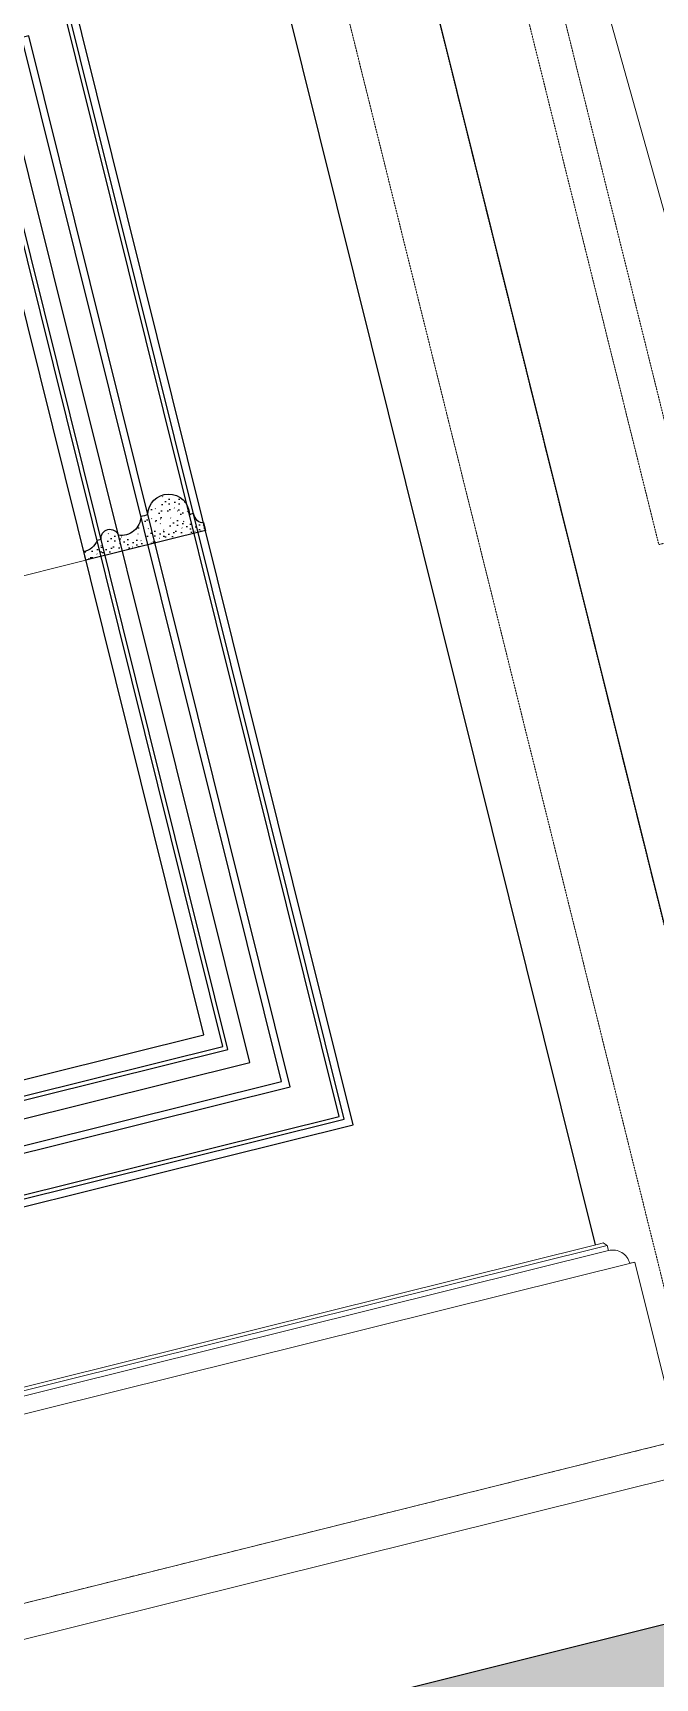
# Model space of a CAD drawing. Header units: inches. Extents: x 122939 to 389145, y 29603 to 574065.
# Drawn here: x 378348 to 378704, y 515290 to 516230 of the extents above; entities that cross this region are included whole.
import ezdxf

# ---------------------------------------------------------------- set-up
doc = ezdxf.new("R2010")
doc.units = ezdxf.units.IN
doc.header["$MEASUREMENT"] = 0
doc.linetypes.add('DASHED', pattern=[0.75, 0.5, -0.25])
doc.linetypes.add('HIDDEN', pattern=[0.375, 0.25, -0.125])
for name, color, linetype, lineweight in [('A-FLOR-TIL1', 6, 'Continuous', 18), ('Fabric', 253, 'Continuous', 0), ('GRC', 41, 'Continuous', 0), ('Marble', 6, 'Continuous', 0)]:
    doc.layers.add(name, color=color, linetype=linetype, lineweight=lineweight)
for name, color, linetype in [('A-Hidden', 8, 'HIDDEN'), ('A-WALL', 7, 'Continuous'), ('Calliper_wall hatch_CHB', 8, 'Continuous'), ('gypsum', 31, 'Continuous')]:
    doc.layers.add(name, color=color, linetype=linetype)

# ---------------------------------------------------------------- blocks, each defined once
blk = doc.blocks.new('win1')
at = {"color": 252, "linetype": 'HIDDEN', "ltscale": 0.5, "elevation": 0}
for points in [[(0, 2848.83), (1150, 2848.83), (1150, -101.17), (0, -101.17)], [(99.59, 2298.59), (1050.41, 2298.59), (1050.41, 398.59), (99.59, 398.59)], [(119.84, 2278.34), (1030.16, 2278.34), (1030.16, 418.83), (119.84, 418.83)]]:
    blk.add_lwpolyline(points, close=True, dxfattribs=at)
blk.add_lwpolyline([(50, 2798.83), (1100, 2798.83), (1100, -101.17), (50, -101.17), (50, 2798.83), (1100, 2798.83), (1100, -101.17)], dxfattribs=at)
blk = doc.blocks.new('M1')
at = {"layer": 'gypsum', "linetype": 'Continuous'}
h = blk.add_hatch(dxfattribs=at)
h.set_pattern_fill('GYPSUM', color=251, scale=36.842105, style=0, pattern_type=2)
h.set_pattern_definition([(360, (273234.79, 528507.015), (2e-15, 36.8421), [0, -36.8421]), (360, (273234.527, 528503.77), (2e-15, 36.8421), [0, -36.8421]), (360, (273237.11, 528504.44), (2e-15, 36.8421), [0, -36.8421]), (315, (273237.37, 528509.747), (36.8421, -9e-15), [0.2358, -51.8668]), (360, (273235.53, 528509.4), (2e-15, 36.8421), [0, -36.8421]), (360, (273235.53, 528509.4), (2e-15, 36.8421), [0, -36.8421]), (315, (273242.219, 528506.049), (36.8421, -9e-15), [0.2358, -51.8668]), (360, (273242.8, 528506.687), (2e-15, 36.8421), [0, -36.8421]), (360, (273242.8, 528506.687), (2e-15, 36.8421), [0, -36.8421]), (360, (273239.94, 528504.064), (2e-15, 36.8421), [0, -36.8421]), (315, (273244.39, 528504.474), (36.8421, -9e-15), [0.2358, -51.8668]), (315, (273244.39, 528504.474), (36.8421, -9e-15), [0.2358, -51.8668]), (315, (273242.807, 528509.432), (36.8421, -9e-15), [0.2358, -51.8668]), (315, (273242.807, 528509.432), (36.8421, -9e-15), [0.2358, -51.8668]), (360, (273243.383, 528510.347), (2e-15, 36.8421), [0, -36.8421]), (360, (273240.827, 528510.954), (2e-15, 36.8421), [0, -36.8421]), (360, (273246.932, 528510.374), (2e-15, 36.8421), [0, -36.8421]), (360, (273244.505, 528511.947), (2e-15, 36.8421), [0, -36.8421]), (360, (273234.93, 528514.797), (2e-15, 36.8421), [0, -36.8421]), (315, (273239.017, 528516.243), (36.8421, -9e-15), [0.2358, -51.8668]), (315, (273239.017, 528516.243), (36.8421, -9e-15), [0.2358, -51.8668]), (360, (273236.827, 528519.467), (2e-15, 36.8421), [0, -36.8421]), (360, (273236.09, 528517.082), (2e-15, 36.8421), [0, -36.8421]), (360, (273235.245, 528524.425), (2e-15, 36.8421), [0, -36.8421]), (360, (273234.507, 528522.04), (2e-15, 36.8421), [0, -36.8421]), (315, (273239.005, 528526.003), (36.8421, -9e-15), [0.2358, -51.8668]), (315, (273239.005, 528526.003), (36.8421, -9e-15), [0.2358, -51.8668]), (360, (273243.625, 528515.488), (2e-15, 36.8421), [0, -36.8421]), (315, (273244.105, 528519.5), (36.8421, -9e-15), [0.2358, -51.8668]), (360, (273244.096, 528516.754), (2e-15, 36.8421), [0, -36.8421]), (360, (273244.096, 528516.754), (2e-15, 36.8421), [0, -36.8421]), (315, (273242.523, 528524.457), (36.8421, -9e-15), [0.2358, -51.8668]), (315, (273241.934, 528521.074), (36.8421, -9e-15), [0.2358, -51.8668]), (315, (273241.934, 528521.074), (36.8421, -9e-15), [0.2358, -51.8668]), (315, (273241.934, 528521.074), (36.8421, -9e-15), [0.2358, -51.8668]), (315, (273235.012, 528526.818), (36.8421, -9e-15), [0.2358, -51.8668]), (315, (273235.012, 528526.818), (36.8421, -9e-15), [0.2358, -51.8668]), (360, (273236.565, 528531.054), (2e-15, 36.8421), [0, -36.8421]), (360, (273236.143, 528538.297), (2e-15, 36.8421), [0, -36.8421]), (360, (273235.88, 528535.053), (2e-15, 36.8421), [0, -36.8421]), (360, (273238.463, 528535.724), (2e-15, 36.8421), [0, -36.8421]), (360, (273237.725, 528533.34), (2e-15, 36.8421), [0, -36.8421]), (315, (273240.653, 528532.5), (36.8421, -9e-15), [0.2358, -51.8668]), (360, (273242.463, 528527.21), (2e-15, 36.8421), [0, -36.8421]), (360, (273242.463, 528527.21), (2e-15, 36.8421), [0, -36.8421]), (360, (273245.26, 528531.744), (2e-15, 36.8421), [0, -36.8421]), (360, (273245.02, 528526.604), (2e-15, 36.8421), [0, -36.8421]), (360, (273246.14, 528528.203), (2e-15, 36.8421), [0, -36.8421]), (315, (273243.57, 528537.33), (36.8421, -9e-15), [0.2358, -51.8668]), (315, (273243.57, 528537.33), (36.8421, -9e-15), [0.2358, -51.8668]), (315, (273245.74, 528535.755), (36.8421, -9e-15), [0.2358, -51.8668]), (360, (273244.15, 528537.97), (2e-15, 36.8421), [0, -36.8421]), (360, (273245.732, 528533.01), (2e-15, 36.8421), [0, -36.8421]), (360, (273245.732, 528533.01), (2e-15, 36.8421), [0, -36.8421]), (315, (273250.58, 528503.512), (36.8421, -9e-15), [0.2358, -51.8668]), (360, (273252.315, 528503.59), (2e-15, 36.8421), [0, -36.8421]), (360, (273250.403, 528505.074), (2e-15, 36.8421), [0, -36.8421]), (360, (273250.403, 528505.074), (2e-15, 36.8421), [0, -36.8421]), (360, (273249.67, 528506.44), (2e-15, 36.8421), [0, -36.8421]), (360, (273255.97, 528506.47), (2e-15, 36.8421), [0, -36.8421]), (360, (273252.787, 528504.855), (2e-15, 36.8421), [0, -36.8421]), (360, (273253.86, 528506.66), (2e-15, 36.8421), [0, -36.8421]), (315, (273248.997, 528508.316), (36.8421, -9e-15), [0.2358, -51.8668]), (315, (273248.997, 528508.316), (36.8421, -9e-15), [0.2358, -51.8668]), (360, (273248.917, 528513.175), (2e-15, 36.8421), [0, -36.8421]), (315, (273253.693, 528508.798), (36.8421, -9e-15), [0.2358, -51.8668]), (360, (273254.39, 528511.43), (2e-15, 36.8421), [0, -36.8421]), (360, (273256.972, 528512.1), (2e-15, 36.8421), [0, -36.8421]), (360, (273256.235, 528509.715), (2e-15, 36.8421), [0, -36.8421]), (360, (273256.235, 528509.715), (2e-15, 36.8421), [0, -36.8421]), (360, (273253.26, 528512.057), (2e-15, 36.8421), [0, -36.8421]), (315, (273260.745, 528503.918), (36.8421, -9e-15), [0.2358, -51.8668]), (315, (273260.745, 528503.918), (36.8421, -9e-15), [0.2358, -51.8668]), (360, (273257.817, 528504.757), (2e-15, 36.8421), [0, -36.8421]), (360, (273265.352, 528503.162), (2e-15, 36.8421), [0, -36.8421]), (315, (273260.16, 528513.538), (36.8421, -9e-15), [0.2358, -51.8668]), (360, (273258.555, 528507.14), (2e-15, 36.8421), [0, -36.8421]), (360, (273258.555, 528507.14), (2e-15, 36.8421), [0, -36.8421]), (315, (273264.25, 528512.132), (36.8421, -9e-15), [0.2358, -51.8668]), (315, (273263.662, 528508.748), (36.8421, -9e-15), [0.2358, -51.8668]), (360, (273264.24, 528509.387), (2e-15, 36.8421), [0, -36.8421]), (360, (273264.24, 528509.387), (2e-15, 36.8421), [0, -36.8421]), (360, (273264.24, 528509.387), (2e-15, 36.8421), [0, -36.8421]), (315, (273265.833, 528507.173), (36.8421, -9e-15), [0.2358, -51.8668]), (315, (273265.833, 528507.173), (36.8421, -9e-15), [0.2358, -51.8668]), (360, (273265.824, 528504.43), (2e-15, 36.8421), [0, -36.8421]), (315, (273270.44, 528511.016), (36.8421, -9e-15), [0.2358, -51.8668]), (315, (273270.44, 528511.016), (36.8421, -9e-15), [0.2358, -51.8668]), (360, (273271.113, 528509.14), (2e-15, 36.8421), [0, -36.8421]), (315, (273250.35, 528539.598), (36.8421, -9e-15), [0.2358, -51.8668]), (315, (273250.35, 528539.598), (36.8421, -9e-15), [0.2358, -51.8668]), (315, (273250.296, 528518.383), (36.8421, -9e-15), [0.2358, -51.8668]), (360, (273252.573, 528516.056), (2e-15, 36.8421), [0, -36.8421]), (360, (273249.39, 528514.44), (2e-15, 36.8421), [0, -36.8421]), (360, (273249.39, 528514.44), (2e-15, 36.8421), [0, -36.8421]), (315, (273256.168, 528514.352), (36.8421, -9e-15), [0.2358, -51.8668]), (315, (273256.168, 528514.352), (36.8421, -9e-15), [0.2358, -51.8668]), (360, (273253.38, 528519.706), (2e-15, 36.8421), [0, -36.8421]), (360, (273254.42, 528514.342), (2e-15, 36.8421), [0, -36.8421]), (315, (273248.713, 528523.341), (36.8421, -9e-15), [0.2358, -51.8668]), (360, (273250.12, 528520.1), (2e-15, 36.8421), [0, -36.8421]), (360, (273249.385, 528521.467), (2e-15, 36.8421), [0, -36.8421]), (360, (273249.385, 528521.467), (2e-15, 36.8421), [0, -36.8421]), (315, (273254.757, 528524.914), (36.8421, -9e-15), [0.2358, -51.8668]), (360, (273253.85, 528520.972), (2e-15, 36.8421), [0, -36.8421]), (360, (273253.575, 528521.685), (2e-15, 36.8421), [0, -36.8421]), (360, (273253.575, 528521.685), (2e-15, 36.8421), [0, -36.8421]), (360, (273257.72, 528518.59), (2e-15, 36.8421), [0, -36.8421]), (315, (273261.81, 528520.034), (36.8421, -9e-15), [0.2358, -51.8668]), (360, (273263.62, 528514.745), (2e-15, 36.8421), [0, -36.8421]), (360, (273263.62, 528514.745), (2e-15, 36.8421), [0, -36.8421]), (360, (273258.88, 528520.873), (2e-15, 36.8421), [0, -36.8421]), (360, (273257.3, 528525.83), (2e-15, 36.8421), [0, -36.8421]), (360, (273257.035, 528522.588), (2e-15, 36.8421), [0, -36.8421]), (360, (273259.62, 528523.258), (2e-15, 36.8421), [0, -36.8421]), (315, (273264.726, 528524.865), (36.8421, -9e-15), [0.2358, -51.8668]), (360, (273265.306, 528525.503), (2e-15, 36.8421), [0, -36.8421]), (360, (273265.306, 528525.503), (2e-15, 36.8421), [0, -36.8421]), (360, (273248.568, 528526.63), (2e-15, 36.8421), [0, -36.8421]), (360, (273251.025, 528530.698), (2e-15, 36.8421), [0, -36.8421]), (360, (273250.553, 528529.43), (2e-15, 36.8421), [0, -36.8421]), (360, (273255.452, 528527.546), (2e-15, 36.8421), [0, -36.8421]), (360, (273254.895, 528528.314), (2e-15, 36.8421), [0, -36.8421]), (360, (273254.21, 528532.313), (2e-15, 36.8421), [0, -36.8421]), (360, (273256.055, 528530.6), (2e-15, 36.8421), [0, -36.8421]), (315, (273251.93, 528534.64), (36.8421, -9e-15), [0.2358, -51.8668]), (360, (273251.755, 528536.356), (2e-15, 36.8421), [0, -36.8421]), (360, (273251.755, 528536.356), (2e-15, 36.8421), [0, -36.8421]), (360, (273251.02, 528537.723), (2e-15, 36.8421), [0, -36.8421]), (360, (273256.55, 528534.96), (2e-15, 36.8421), [0, -36.8421]), (360, (273256.08, 528533.695), (2e-15, 36.8421), [0, -36.8421]), (360, (273255.21, 528537.942), (2e-15, 36.8421), [0, -36.8421]), (315, (273258.87, 528528.342), (36.8421, -9e-15), [0.2358, -51.8668]), (360, (273258.036, 528528.216), (2e-15, 36.8421), [0, -36.8421]), (360, (273260.42, 528532.578), (2e-15, 36.8421), [0, -36.8421]), (360, (273260.42, 528532.578), (2e-15, 36.8421), [0, -36.8421]), (315, (273265.315, 528528.248), (36.8421, -9e-15), [0.2358, -51.8668]), (315, (273262.862, 528527.527), (36.8421, -9e-15), [0.2358, -51.8668]), (315, (273262.862, 528527.527), (36.8421, -9e-15), [0.2358, -51.8668]), (315, (273262.862, 528527.527), (36.8421, -9e-15), [0.2358, -51.8668]), (315, (273257.458, 528538.904), (36.8421, -9e-15), [0.2358, -51.8668]), (360, (273259.735, 528536.577), (2e-15, 36.8421), [0, -36.8421]), (360, (273259.735, 528536.577), (2e-15, 36.8421), [0, -36.8421]), (315, (273264.51, 528534.024), (36.8421, -9e-15), [0.2358, -51.8668]), (315, (273264.51, 528534.024), (36.8421, -9e-15), [0.2358, -51.8668]), (360, (273262.32, 528537.247), (2e-15, 36.8421), [0, -36.8421]), (360, (273261.582, 528534.863), (2e-15, 36.8421), [0, -36.8421]), (360, (273269.723, 528514.165), (2e-15, 36.8421), [0, -36.8421]), (360, (273266.416, 528519.28), (2e-15, 36.8421), [0, -36.8421]), (360, (273266.175, 528514.138), (2e-15, 36.8421), [0, -36.8421]), (360, (273267.296, 528515.738), (2e-15, 36.8421), [0, -36.8421]), (315, (273266.897, 528523.29), (36.8421, -9e-15), [0.2358, -51.8668]), (360, (273266.888, 528520.545), (2e-15, 36.8421), [0, -36.8421]), (360, (273266.888, 528520.545), (2e-15, 36.8421), [0, -36.8421]), (360, (273268.875, 528528.128), (2e-15, 36.8421), [0, -36.8421]), (360, (273266.32, 528528.734), (2e-15, 36.8421), [0, -36.8421]), (360, (273269.997, 528529.727), (2e-15, 36.8421), [0, -36.8421]), (315, (273269.598, 528537.28), (36.8421, -9e-15), [0.2358, -51.8668]), (315, (273267.427, 528538.854), (36.8421, -9e-15), [0.2358, -51.8668]), (360, (273269.59, 528534.534), (2e-15, 36.8421), [0, -36.8421]), (360, (273269.117, 528533.27), (2e-15, 36.8421), [0, -36.8421]), (360, (273269.117, 528533.27), (2e-15, 36.8421), [0, -36.8421]), (360, (273269.117, 528533.27), (2e-15, 36.8421), [0, -36.8421]), (360, (273260, 528539.82), (2e-15, 36.8421), [0, -36.8421]), (360, (273268.006, 528539.493), (2e-15, 36.8421), [0, -36.8421])])
edge = h.paths.add_edge_path()
edge.add_arc((272491.1, 527822.19), 11.88, 283.94609, 462.71632)
edge.add_line((272488.49, 527833.78), (272488.49, 527836.1))
edge.add_ellipse((272488.49, 527840.44), major_axis=(-6.53, 0), ratio=0.663806, start_angle=0, end_angle=90, ccw=False)
edge.add_line((272481.96, 527840.44), (272477.37, 527840.44))
edge.add_line((272477.37, 527840.44), (272477.37, 527769.98))
edge.add_line((272477.37, 527769.98), (272482.47, 527769.98))
edge.add_arc((272492.17, 527770.83), 9.73, 123.92059, 185.05545, ccw=False)
edge.add_line((272486.74, 527778.91), (272486.74, 527781.29))
edge.add_arc((272486.19, 527786.41), 5.15, 276.04421, 443.95579)
edge.add_arc((272497.07, 527795.81), 11.18, 106.11588, 202.45478, ccw=False)
edge.add_spline(control_points=[(272493.97, 527806.55), (272493.97, 527807.92), (272493.97, 527809.29), (272493.97, 527810.66)], knot_values=[0, 0, 0, 0, 0.167192, 0.167192, 0.167192, 0.167192], degree=3, periodic=0)
for p, q in [((272477.37, 527840.44), (272477.37, 527769.98)), ((272481.96, 527840.44), (272477.37, 527840.44)), ((272488.49, 527836.1), (272488.49, 527833.78)), ((272486.74, 527781.29), (272486.74, 527778.91)), ((272477.37, 527769.98), (272482.47, 527769.98))]:
    blk.add_line(p, q, dxfattribs=at)
for centre, radius, start, end in [((272491.1, 527822.19), 11.88, 283.94609, 102.71633), ((272497.07, 527795.81), 11.18, 106.11588, 202.45478), ((272486.19, 527786.41), 5.15, 276.04421, 83.95579), ((272492.17, 527770.83), 9.73, 123.92059, 185.05545)]:
    blk.add_arc(centre, radius, start, end, dxfattribs=at)
blk.add_ellipse((272488.49, 527840.44), major_axis=(-6.53, 0), ratio=0.663806, start_param=0, end_param=1.570796, dxfattribs=at)
blk.add_spline([(272493.97, 527810.66), (272493.97, 527806.55)], degree=3, dxfattribs=at)
blk = doc.blocks.new('curtain')
at = {"layer": 'Fabric', "lineweight": 0, "elevation": 0}
blk.add_lwpolyline([(1282.8, 74.31), (1312.16, 1056.93)], dxfattribs=at)

msp = doc.modelspace()

# ---------------------------------------------------------------- hatches: boundary and pattern name
at = {"layer": 'Calliper_wall hatch_CHB', "ltscale": 300}
h = msp.add_hatch(dxfattribs=at)
h.set_pattern_fill('AR-CONC', color=256, scale=10, style=0)
h.set_pattern_definition([(63.971423, (252245.07, 457562.75), (71.11917, 11.227812), [7.5, -82.5]), (8.971423, (252245.07, 457562.75), (-31.625426, 69.643965), [6, -66]), (114.42287, (252251, 457563.69), (39.493744, 80.871776), [6.37402, -70.11421]), (60.15562, (252240.24, 457582.16), (107.5631, 9.704993), [11.25, -123.75]), (110.60706, (252249.21, 457582.97), (67.1822, 117.09634), [9.561034, -105.17138]), (5.15559, (252240.24, 457582.16), (67.1822, 117.09634), [9, -99]), (34.971423, (252251.155, 457579.72), (67.645578, -24.659192), [7.5, -82.5]), (339.971423, (252251.155, 457579.72), (6.103844, 76.244295), [6, -66]), (85.42287, (252256.79, 457577.67), (73.74942, 51.585102), [6.37402, -70.11421]), (51.471423, (252245.073, 457562.752), (-6.857308, 32.598146), [0, -65.2, 0, -67, 0, -66.25]), (21.471423, (252245.073, 457562.752), (16.006101, 44.62585), [0, -38.2, 0, -63.7, 0, -25.25]), (341.471423, (252223.433, 457557.368), (52.3475577, 10.6997366), [0, -25, 0, -78, 0, -103.5]), (331.471423, (252213.73, 457554.953), (54.17642, 23.794676), [0, -32.5, 0, -51.8, 0, -73.5])])
h.paths.add_polyline_path([(377547.511, 514773.888), (377487.151, 515016.492), (383006.953, 516389.81), (383067.312, 516147.205)])

# ---------------------------------------------------------------- linework, layer by layer
at = {"layer": 'A-FLOR-TIL1'}
for p, q in [((382982.809, 516486.851, 0), (377781.324, 515192.731, 0)), ((382987.638, 516467.443, 0), (377786.153, 515173.322, 0))]:
    msp.add_line(p, q, dxfattribs=at)
at = {"layer": 'A-Hidden', "linetype": 'DASHED', "lineweight": 0, "ltscale": 10}
msp.add_line((376727.15, 514930.454, 0), (384641.132, 516899.439, 0), dxfattribs=at)
at = {"layer": 'A-WALL'}
msp.add_line((377487.151, 515016.492, 0), (383006.953, 516389.81, 0.001), dxfattribs=at)
at = {"layer": 'A-WALL', "elevation": 0}
msp.add_lwpolyline([(379114.242, 518440.619), (378095.305, 518187.11), (378778.572, 515440.844), (379797.508, 515694.354)], close=True, dxfattribs=at)
at = {"layer": 'GRC'}
msp.add_line((378378.445, 515928.869, 0), (378281.403, 515904.725, 0), dxfattribs=at)
at = {"layer": 'gypsum'}
msp.add_line((378669.824, 515537.446, -0.006), (378015.246, 518168.403, -0.005), dxfattribs=at)
at = {"layer": 'gypsum', "elevation": 0}
for points in [[(378367.481, 516264.779), (377680.767, 516093.925), (377844.658, 515435.195), (378531.372, 515606.048)], [(378364.319, 516259.523), (377686.023, 516090.764), (377847.819, 515440.451), (378526.116, 515609.21)], [(378362.625, 516256.706), (377688.839, 516089.069), (377849.513, 515443.267), (378523.3, 515610.904)], [(378345.773, 516228.691), (377716.854, 516072.217), (377866.366, 515471.282), (378495.284, 515627.756)], [(378342.78, 516223.716), (377721.829, 516069.224), (377869.358, 515476.257), (378490.309, 515630.749)], [(378331.833, 516205.518), (377740.027, 516058.278), (377880.305, 515494.455), (378472.111, 515641.696)], [(378324.362, 516193.097), (377752.448, 516050.806), (377887.777, 515506.876), (378459.691, 515649.167)], [(378322.629, 516190.216), (377755.329, 516049.073), (377889.51, 515509.757), (378456.809, 515650.9)], [(378316.116, 516179.389), (377766.156, 516042.56), (377896.023, 515520.584), (378445.983, 515657.413)]]:
    msp.add_lwpolyline(points, close=True, dxfattribs=at)
at = {"layer": 'Marble', "elevation": -0.001}
msp.add_lwpolyline([(378698.294, 515420.871), (378717.703, 515425.7), (378692.352, 515527.594), (378689.44, 515526.869, 0.4148161), (378677.322, 515534.159), (378676.597, 515537.07), (378674.174, 515538.528), (378672.233, 515538.045)], format="xyb", dxfattribs=at)
at = {"layer": 'Marble'}
for points, elevation in [([(377776.612, 515315.216), (378669.322, 515537.321)], -0.006), ([(377779.036, 515313.758), (378676.597, 515537.07)], -0.006), ([(377779.783, 515310.853), (378677.322, 515534.159)], -0.006), ([(378672.233, 515538.045), (378669.322, 515537.321)], -0.001), ([(377794.79, 515304.282), (378692.352, 515527.594)], -0.006)]:
    msp.add_lwpolyline(points, dxfattribs=dict(at, elevation=elevation))

# ---------------------------------------------------------------- block references
at = {"xscale": -1, "rotation": 13.97142328298682}
msp.add_blockref('curtain', (380136.179, 515780.637, 0), dxfattribs=at)
at = {"layer": 'GRC', "xscale": -1, "rotation": 13.9714232829869}
msp.add_blockref('win1', (379821.604, 515804.599, 0), dxfattribs=at)
at = {"layer": 'gypsum', "lineweight": 0, "xscale": -1, "rotation": 283.9714232829809}
msp.add_blockref('M1', (-67991.754, 124088.712, 0), dxfattribs=at)

doc.saveas('drawing.dxf')
